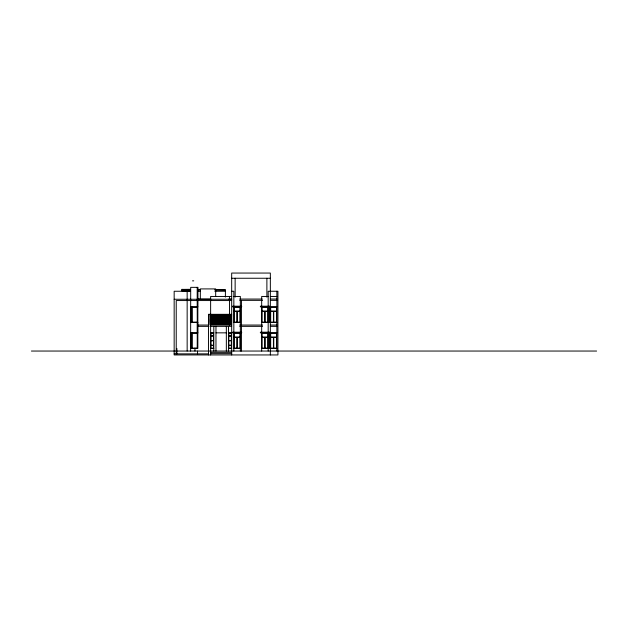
<?xml version="1.0" encoding="UTF-8"?>
<svg xmlns="http://www.w3.org/2000/svg" width="628" height="628" viewBox="0 0 628 628"><rect width="100%" height="100%" fill="white"/><g stroke="black" fill="none" stroke-linecap="round" stroke-linejoin="round"><path stroke-width="0.94" d="M225.389 297.099L225.413 289.955L215.074 289.704M231.677 278.251L270.346 278.251M192.498 280.849L193.746 280.849M197.506 289.955L200.395 289.955M214.831 289.955L225.413 289.955M190.622 291.251L174.16 291.251L174.16 354.946L277.929 354.946L277.929 291.251L268.18 291.251L268.18 351.044M197.482 291.251L200.387 291.251M214.807 291.251L225.389 291.251M231.677 291.251L233.844 291.251L233.844 351.044M231.677 296.455L210.631 296.455L210.631 354.946M233.844 296.455L240.343 296.455L240.343 351.044M268.18 296.455L261.68 296.455L261.68 351.044M270.346 296.455L276.846 296.455M197.506 299.054L210.725 299.054M228.749 299.054L231.677 299.054M239.731 299.054L262.292 299.054M270.346 299.054L276.838 299.054M174.16 299.258L231.677 299.258M239.731 300.349L262.543 300.349M270.346 300.349L276.838 300.349M231.677 300.553L176.233 300.553L176.233 353.862M190.7 306.849L197.946 306.849L197.946 287.349L190.7 287.349L190.622 351.044M276.846 306.849L269.914 306.849L269.914 322.447L276.846 322.447M191.697 307.178L197.522 307.178M269.914 307.178L270.346 307.178M234.166 311.072L240.014 311.072M262.009 311.072L267.858 311.072M269.914 311.072L270.346 311.072M270.676 311.072L276.524 311.072M234.166 311.402L240.014 311.402M262.009 311.402L267.858 311.402M269.914 311.402L270.346 311.402M270.676 311.402L276.524 311.402M269.914 311.724L270.346 311.724M269.914 312.053L270.346 312.053M231.669 314.322L208.465 314.322L208.465 354.946M208.465 314.652L209.116 314.322M210.631 314.652L231.669 314.652M208.465 315.515L209.116 315.515M210.631 315.515L231.669 315.515M208.465 315.845L209.116 315.845M210.631 315.845L231.669 315.845M208.465 316.708L209.116 316.708M210.631 316.708L231.669 316.708M208.465 317.03L209.116 317.03M210.631 317.03L231.669 317.03M208.465 317.901L209.116 317.901M210.631 317.901L231.669 317.901M208.465 318.223L209.116 318.223M210.631 318.223L231.669 318.223M208.465 319.095L209.116 319.095M210.631 319.095L231.669 319.095M208.465 319.416L209.116 319.416M210.631 319.416L231.669 319.416M208.465 320.28L209.116 320.28M210.631 320.28L231.669 320.28M208.465 320.61L209.116 320.61M210.631 320.61L231.669 320.61M208.465 321.473L209.116 321.473M210.631 321.473L231.669 321.473M208.465 321.803L209.116 321.803M210.631 321.803L231.669 321.803M191.697 322.125L197.522 322.125M269.914 322.125L270.346 322.125M190.7 322.447L197.946 322.447L197.946 332.848L190.7 332.848M233.844 322.447L240.343 322.447M261.68 322.447L268.18 322.447M208.465 322.666L209.116 322.666M210.631 322.666L231.669 322.666M208.465 322.988L209.116 322.988M210.631 322.988L231.669 322.988M208.465 323.86L209.116 323.86M210.631 323.86L231.669 323.86M208.465 324.181L209.116 324.181M210.631 324.181L231.669 324.181M197.435 325.053L209.022 325.053M210.631 325.053L231.677 325.053M239.731 325.053L262.543 325.053M270.346 325.053L276.838 325.053M197.435 326.348L209.022 326.348M210.631 326.348L231.677 326.348M239.731 326.348L262.543 326.348M270.346 326.348L276.838 326.348M210.631 332.848L213.803 332.848M215.969 332.848L226.339 332.848M228.506 332.848L231.677 332.848M276.846 332.848L269.914 332.848L269.914 348.446L276.846 348.446M191.697 333.17L197.522 333.17M269.914 333.17L270.346 333.17M210.961 335.776L213.481 335.776M228.835 335.776L231.347 335.776M210.961 336.098L213.481 336.098M228.835 336.098L231.347 336.098M234.166 337.071L240.014 337.071M262.009 337.071L267.858 337.071M269.914 337.071L270.346 337.071M270.676 337.071L276.524 337.071M234.166 337.401L240.014 337.401M262.009 337.401L267.858 337.401M269.914 337.401L270.346 337.401M270.676 337.401L276.524 337.401M269.914 337.723L270.346 337.723M269.914 338.045L270.346 338.045M210.961 340.486L213.481 340.486M228.835 340.486L231.347 340.486M210.961 340.808L213.481 340.808M228.835 340.808L231.347 340.808M210.961 345.196L213.481 345.196M228.835 345.196L231.347 345.196M210.961 345.526L213.481 345.526M228.835 345.526L231.347 345.526M191.697 348.124L197.522 348.124M269.914 348.124L270.346 348.124M190.622 348.446L197.796 348.446L197.796 332.848M210.631 348.446L213.803 348.446M228.506 348.446L231.677 348.446M233.844 348.446L240.343 348.446M261.68 348.446L268.18 348.446M31.4 351.044L596.6 351.044M210.631 352.347L231.677 352.347M210.631 353.643L231.677 353.643M174.16 353.862L208.465 353.862M190.19 289.32L181.673 289.398L190.221 289.798M190.166 290.623L181.649 290.701L190.198 291.102M197.53 289.398L199.594 289.43M276.846 291.251L276.846 351.044M273.761 311.402L273.761 322.125M273.761 337.401L273.761 348.124M273.431 311.402L273.431 322.125M273.431 337.401L273.431 348.124M270.346 354.946L270.346 273.054L231.677 273.054L231.677 354.946M270.134 307.178L270.134 311.724M270.134 333.17L270.134 337.723M270.064 307.178L270.087 322.125M270.064 333.17L270.087 348.124M266.884 278.251L266.884 297.162M265.094 311.402L265.094 322.125M265.094 337.401L265.094 348.124M264.773 311.402L264.773 322.125M264.773 337.401L264.773 348.124M241.427 300.349L241.427 325.053M241.427 326.348L241.427 351.044M237.251 311.402L237.251 322.125M237.251 337.401L237.251 348.124M236.929 311.402L236.929 322.125M236.929 337.401L236.929 348.124M235.139 278.251L235.139 297.162M229.51 296.455L229.51 325.053M228.506 326.348L228.506 351.044M226.339 326.348L226.339 351.044M215.969 326.348L215.969 351.044M215.687 296.283L215.687 288.911L200.332 288.911L200.332 299.054M213.803 326.348L213.803 351.044M197.796 306.849L197.796 322.447M197.569 306.849L197.569 322.447M197.53 325.053L197.53 326.348M197.569 332.848L197.569 348.446M197.537 351.044L197.537 353.972M197.404 307.178L197.443 322.125M197.443 333.17L197.404 348.124M197.294 307.178L197.294 322.125M197.294 333.17L197.294 348.124M197.192 287.349L197.192 306.849M197.192 322.447L197.192 332.848M194.955 348.108L194.955 351.044M191.925 307.178L191.925 322.125M191.925 333.17L191.925 348.124M191.815 307.178L191.846 322.125M191.846 333.17L191.815 348.124M191.65 306.849L191.65 322.447M191.65 332.848L191.65 348.446M191.422 306.849L191.422 322.447M191.422 332.848L191.422 348.446M190.943 307.178L190.943 322.125M190.943 333.17L190.943 348.124M187.152 291.251L187.152 351.044M176.876 348.446L176.876 353.862M241.639 306.197L232.541 306.197L232.541 306.849L241.639 306.849L241.639 306.197M269.483 306.197L260.385 306.197L260.385 306.849L269.483 306.849L269.483 306.197M240.014 307.178L234.166 307.178L234.166 322.125L240.014 322.125L240.014 307.178M267.858 307.178L262.009 307.178L262.009 322.125L267.858 322.125L267.858 307.178M276.524 307.178L270.676 307.178L270.676 322.125L276.524 322.125L276.524 307.178M241.639 332.196L232.541 332.196L232.541 332.848L241.639 332.848L241.639 332.196M269.483 332.196L260.385 332.196L260.385 332.848L269.483 332.848L269.483 332.196M213.481 333.17L210.961 333.17L210.961 348.124L213.481 348.124L213.481 333.17M231.347 333.17L228.835 333.17L228.835 348.124L231.347 348.124L231.347 333.17M240.014 333.17L234.166 333.17L234.166 348.124L240.014 348.124L240.014 333.17M267.858 333.17L262.009 333.17L262.009 348.124L267.858 348.124L267.858 333.17M276.524 333.17L270.676 333.17L270.676 348.124L276.524 348.124L276.524 333.17"/></g></svg>
